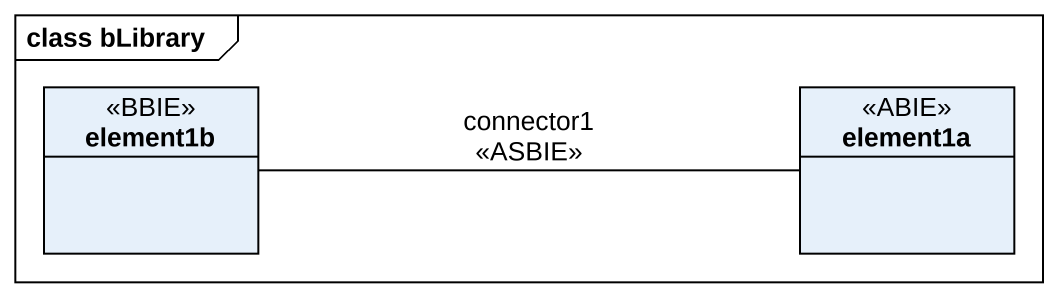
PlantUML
@startuml
mainframe class bLibrary
hide circle
hide empty members
class element1b <<BBIE>>
class element1a <<ABIE>>
element1a -left- element1b : connector1\n<<ASBIE>>
@enduml
